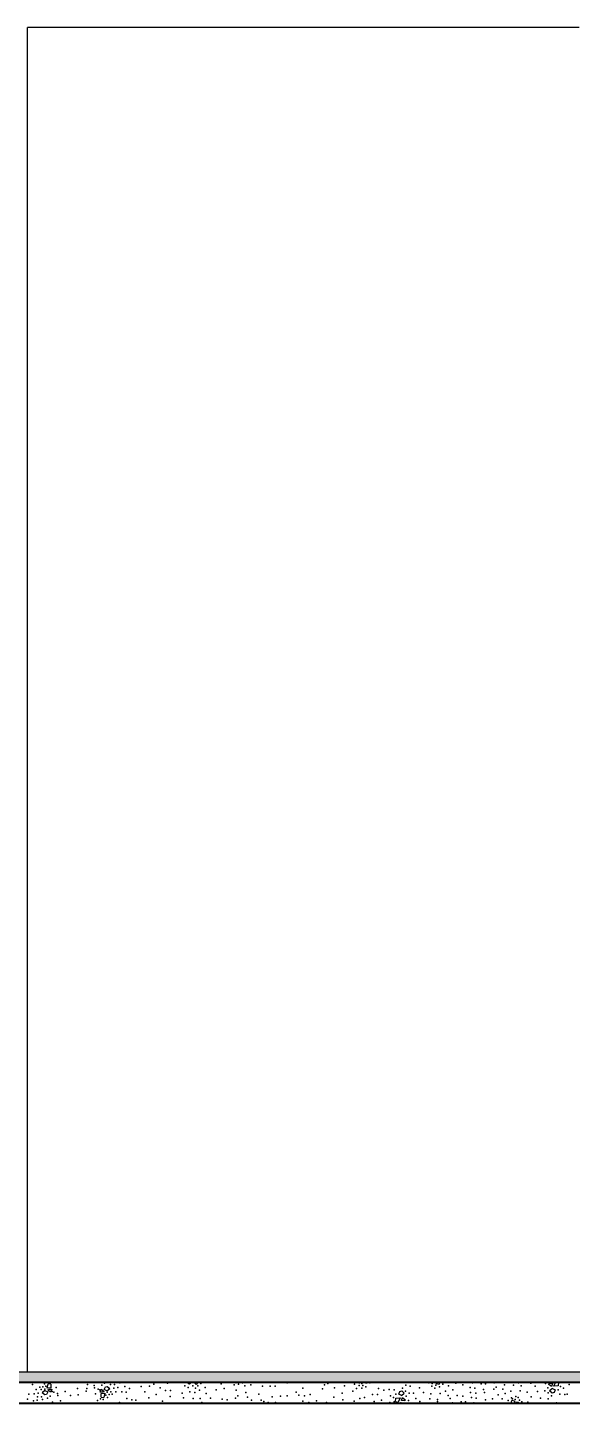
# Model space of a CAD drawing. Header units: metres. Extents: x -77 to 97, y 0 to 6.
# Drawn here: x -29.51 to -26.91, y -0.37 to 6.2 of the extents above; entities that cross this region are included whole.
import ezdxf

# ---------------------------------------------------------------- set-up
doc = ezdxf.new("R2010")
doc.units = ezdxf.units.M
doc.header["$MEASUREMENT"] = 0
doc.layers.add('COTAS CORTE', color=7, linetype='Continuous')
doc.layers.add('LAJES.EST', color=7, linetype='Continuous')
for name, color, linetype, lineweight, true_color in [('COTAS CORTE_Caneta_No__25', 7, 'Continuous', 13, 0x982312), ('LAJES.EST_Caneta_No__95', 7, 'Continuous', 0, 0xaeaeae), ('PILARES.EST_Caneta_No__16', 7, 'Continuous', 0, 0xc9c9c9)]:
    doc.layers.add(name, color=color, linetype=linetype, lineweight=lineweight, true_color=true_color)
for name, color, linetype, lineweight in [('LAJES.EST_Caneta_No__241', 7, 'Continuous', 13), ('LAJES.EST_Caneta_No__3', 7, 'Continuous', 25), ('PILARES.EST_Caneta_No__241', 7, 'Continuous', 13)]:
    doc.layers.add(name, color=color, linetype=linetype, lineweight=lineweight)
doc.styles.add('ESTILO_GERADO_1', font='arial.ttf')
doc.dimstyles.new('ESTILO_GERADO__10', dxfattribs={"dimtxt": 0.1, "dimasz": 0.0475, "dimexe": 0.18, "dimexo": 0.624631, "dimgap": 0, "dimtad": 1, "dimzin": 0, "dimdsep": 46, "dimtxsty": 'ESTILO_GERADO_1', "dimblk": 'ARROWHEAD_11', "dimblk1": 'ARROWHEAD_11', "dimblk2": 'ARROWHEAD_11', "dimcen": 0.09, "dimclrd": 256, "dimclre": 256, "dimclrt": 256, "dimadec": 0, "dimazin": 0, "dimtfac": 1, "dimtdec": 4, "dimtmove": 0, "dimatfit": 3, "dimfxl": 0, "dimtolj": 1, "dimtzin": 0, "dimarcsym": 0})
doc.dimstyles.new('ESTILO_GERADO__9', dxfattribs={"dimtxt": 0.1, "dimasz": 0.0475, "dimexe": 0.18, "dimexo": 0.712446, "dimgap": 0, "dimtad": 1, "dimzin": 0, "dimdsep": 46, "dimtxsty": 'ESTILO_GERADO_1', "dimblk": 'ARROWHEAD_11', "dimblk1": 'ARROWHEAD_11', "dimblk2": 'ARROWHEAD_11', "dimcen": 0.09, "dimclrd": 256, "dimclre": 256, "dimclrt": 256, "dimadec": 0, "dimazin": 0, "dimtfac": 1, "dimtdec": 4, "dimtmove": 0, "dimatfit": 3, "dimfxl": 0, "dimtolj": 1, "dimtzin": 0, "dimarcsym": 0})

# ---------------------------------------------------------------- blocks, each defined once
blk = doc.blocks.new('*X50', base_point=(43.1813, -0.208))
at = {"layer": 'LAJES.EST_Caneta_No__241', "color": 7, "linetype": 'Continuous', "lineweight": 13}
for p, q in [((-29.4226, -0.311), (-29.4362, -0.3221)), ((-29.4236, -0.3321), (-29.4362, -0.3221)), ((-29.4226, -0.311), (-29.4092, -0.3173)), ((-29.4092, -0.3173), (-29.4154, -0.3301)), ((-29.4125, -0.2991), (-29.4074, -0.2785)), ((-29.3951, -0.298), (-29.4125, -0.2991)), ((-29.3944, -0.2814), (-29.4074, -0.2785)), ((-29.4074, -0.3097), (-29.406, -0.3045)), ((-29.3958, -0.3192), (-29.4074, -0.3097)), ((-29.406, -0.3045), (-29.3901, -0.3052)), ((-29.3901, -0.3052), (-29.3958, -0.3192)), ((-29.3944, -0.2814), (-29.3951, -0.298)), ((-29.159, -0.3183), (-29.1534, -0.3043)), ((-29.1431, -0.3191), (-29.159, -0.3183)), ((-29.1547, -0.3421), (-29.154, -0.3255)), ((-29.154, -0.3255), (-29.1366, -0.3244)), ((-29.1534, -0.3043), (-29.1418, -0.3138)), ((-29.1418, -0.3138), (-29.1431, -0.3191)), ((-29.1366, -0.3244), (-29.1417, -0.345)), ((-29.1399, -0.3062), (-29.1337, -0.2934)), ((-29.1265, -0.3126), (-29.1399, -0.3062)), ((-29.1337, -0.2934), (-29.1256, -0.2914)), ((-29.1265, -0.3126), (-29.1129, -0.3014)), ((-29.1256, -0.2914), (-29.1129, -0.3014)), ((-28.738, -0.2792), (-28.7368, -0.273)), ((-28.7329, -0.2812), (-28.738, -0.2792)), ((-28.7241, -0.273), (-28.7329, -0.2812)), ((-28.7012, -0.2819), (-28.7099, -0.273)), ((-28.6919, -0.273), (-28.7012, -0.2819)), ((-28.509, -0.2756), (-28.5123, -0.273)), ((-28.5008, -0.2736), (-28.509, -0.2756)), ((-28.5005, -0.273), (-28.5008, -0.2736)), ((-27.9251, -0.273), (-27.9214, -0.2763)), ((-27.9189, -0.273), (-27.9214, -0.2763)), ((-27.8869, -0.2769), (-27.8959, -0.273)), ((-27.885, -0.275), (-27.8869, -0.2769)), ((-27.8858, -0.273), (-27.885, -0.275)), ((-27.7337, -0.328), (-27.7276, -0.3152)), ((-27.7204, -0.3343), (-27.7337, -0.328)), ((-27.7276, -0.3152), (-27.7194, -0.3132)), ((-27.7204, -0.3343), (-27.7067, -0.3232)), ((-27.7194, -0.3132), (-27.7067, -0.3232)), ((-27.5541, -0.2775), (-27.5539, -0.273)), ((-27.5541, -0.2775), (-27.5411, -0.2803)), ((-27.5393, -0.273), (-27.5411, -0.2803)), ((-27.0164, -0.2816), (-27.015, -0.2764)), ((-27.0048, -0.2912), (-27.0164, -0.2816)), ((-27.015, -0.2764), (-26.9991, -0.2771)), ((-26.9992, -0.302), (-27.0129, -0.3132)), ((-27.0002, -0.3232), (-27.0129, -0.3132)), ((-26.9991, -0.2771), (-27.0048, -0.2912)), ((-26.992, -0.3212), (-27.0002, -0.3232)), ((-26.9992, -0.302), (-26.9859, -0.3084)), ((-26.9926, -0.291), (-26.9854, -0.273)), ((-26.9717, -0.2891), (-26.9926, -0.291)), ((-26.9859, -0.3084), (-26.992, -0.3212)), ((-26.9711, -0.273), (-26.9717, -0.2891)), ((-29.4154, -0.3301), (-29.4236, -0.3321)), ((-29.1547, -0.3421), (-29.1417, -0.345)), ((-27.7485, -0.3639), (-27.7479, -0.3473)), ((-27.7485, -0.3639), (-27.7355, -0.3668)), ((-27.7479, -0.3473), (-27.727, -0.3454)), ((-27.727, -0.3454), (-27.7355, -0.3668)), ((-27.7204, -0.3593), (-27.7148, -0.3452)), ((-27.7045, -0.36), (-27.7204, -0.3593)), ((-27.7148, -0.3452), (-27.7032, -0.3548)), ((-27.7032, -0.3548), (-27.7045, -0.36)), ((-27.4363, -0.3722), (-27.4366, -0.373)), ((-27.4363, -0.3722), (-27.4321, -0.373)), ((-27.1966, -0.373), (-27.1932, -0.3592)), ((-27.1802, -0.3621), (-27.1932, -0.3592)), ((-27.1802, -0.3621), (-27.1806, -0.373)), ((-27.1765, -0.3714), (-27.1751, -0.3661)), ((-27.1745, -0.373), (-27.1765, -0.3714)), ((-27.1751, -0.3661), (-27.1626, -0.3667)), ((-27.1605, -0.3699), (-27.1626, -0.3667)), ((-27.1605, -0.3699), (-27.1617, -0.373))]:
    blk.add_line(p, q, dxfattribs=at)
for p in [(-29.4828, -0.2825), (-29.4742, -0.3271), (-29.4646, -0.3056), (-29.4555, -0.3231), (-29.4478, -0.2946), (-29.4413, -0.3063), (-29.4334, -0.294), (-29.4253, -0.2785), (-29.4237, -0.305), (-29.4178, -0.2907), (-29.3923, -0.2731), (-29.3882, -0.3153), (-29.3801, -0.3192), (-29.3685, -0.2973), (-29.3626, -0.3246), (-29.3267, -0.3161), (-29.2665, -0.3016), (-29.2262, -0.3145), (-29.2222, -0.3007), (-29.2191, -0.283), (-29.1884, -0.2879), (-29.1865, -0.2989), (-29.1806, -0.3262), (-29.169, -0.3043), (-29.1609, -0.3082), (-29.1512, -0.2857), (-29.1383, -0.2752), (-29.1254, -0.3186), (-29.1097, -0.2826), (-29.1078, -0.3173), (-29.0936, -0.3004), (-29.0904, -0.2821), (-29.0845, -0.3179), (-29.075, -0.2965), (-29.0654, -0.275), (-29.056, -0.3173), (-29.0412, -0.2921), (-29.0347, -0.3195), (-29.0189, -0.302), (-28.9625, -0.2914), (-28.9454, -0.3174), (-28.9237, -0.2899), (-28.9035, -0.2807), (-28.8727, -0.2975), (-28.8473, -0.3109), (-28.8368, -0.2755), (-28.8231, -0.3107), (-28.767, -0.3242), (-28.7546, -0.2884), (-28.7393, -0.2969), (-28.7308, -0.3166), (-28.7169, -0.2881), (-28.7064, -0.3204), (-28.7036, -0.2995), (-28.6929, -0.2894), (-28.6843, -0.31), (-28.6789, -0.278), (-28.6578, -0.2971), (-28.6525, -0.326), (-28.6174, -0.2731), (-28.605, -0.3086), (-28.5812, -0.2784), (-28.5662, -0.3008), (-28.5187, -0.2838), (-28.509, -0.3101), (-28.4982, -0.281), (-28.48, -0.2747), (-28.4682, -0.288), (-28.4638, -0.3202), (-28.4389, -0.2847), (-28.3834, -0.2911), (-28.3479, -0.2904), (-28.324, -0.2903), (-28.2666, -0.2741), (-28.2232, -0.3183), (-28.1913, -0.3006), (-28.0982, -0.3028), (-28.0885, -0.2833), (-28.0722, -0.2771), (-28.0405, -0.299), (-28.0034, -0.3233), (-27.9925, -0.2886), (-27.9523, -0.3142), (-27.9451, -0.2808), (-27.9358, -0.3013), (-27.9226, -0.2874), (-27.9099, -0.3003), (-27.9093, -0.2773), (-27.9056, -0.287), (-27.8906, -0.2928), (-27.8708, -0.2748), (-27.8294, -0.3021), (-27.8049, -0.3102), (-27.7788, -0.3061), (-27.7546, -0.3076), (-27.7155, -0.3001), (-27.7004, -0.314), (-27.6998, -0.2862), (-27.6836, -0.3242), (-27.6781, -0.2911), (-27.6637, -0.3231), (-27.6339, -0.2982), (-27.6176, -0.2731), (-27.6146, -0.3203), (-27.5894, -0.2749), (-27.5801, -0.3269), (-27.5748, -0.2897), (-27.5735, -0.2783), (-27.5604, -0.3004), (-27.5562, -0.2857), (-27.5387, -0.2939), (-27.5356, -0.3252), (-27.5232, -0.2804), (-27.5094, -0.3148), (-27.4954, -0.2891), (-27.4751, -0.3083), (-27.4615, -0.2762), (-27.4272, -0.2835), (-27.392, -0.2963), (-27.3902, -0.3203), (-27.3814, -0.2738), (-27.3694, -0.2996), (-27.3654, -0.3238), (-27.3401, -0.2795), (-27.3283, -0.3055), (-27.3241, -0.3202), (-27.3195, -0.2787), (-27.2795, -0.3047), (-27.2784, -0.2736), (-27.268, -0.2951), (-27.2371, -0.3054), (-27.2278, -0.2846), (-27.2249, -0.3247), (-27.1987, -0.3143), (-27.1854, -0.2861), (-27.1617, -0.2737), (-27.1543, -0.3126), (-27.1488, -0.2891), (-27.1197, -0.3193), (-27.1022, -0.276), (-27.0828, -0.2905), (-27.0706, -0.3165), (-27.036, -0.3122), (-27.0328, -0.2774), (-27.021, -0.2985), (-27.0192, -0.3224), (-26.9728, -0.3077), (-26.9607, -0.2921), (-26.9467, -0.3005), (-26.9192, -0.2824), (-29.5056, -0.3524), (-29.5003, -0.329), (-29.4774, -0.3601), (-29.4715, -0.3726), (-29.459, -0.3565), (-29.4587, -0.3415), (-29.4394, -0.3409), (-29.435, -0.3535), (-29.4109, -0.3483), (-29.3979, -0.3379), (-29.3869, -0.366), (-29.3607, -0.3356), (-29.3476, -0.3608), (-29.3005, -0.3354), (-29.2638, -0.331), (-29.2413, -0.3725), (-29.1712, -0.3591), (-29.1568, -0.3504), (-29.1448, -0.3535), (-29.1313, -0.3328), (-29.1238, -0.345), (-29.1158, -0.3295), (-29.1013, -0.3289), (-29.0672, -0.368), (-29.0315, -0.3494), (-29.0074, -0.3559), (-28.9894, -0.3565), (-28.9268, -0.3454), (-28.892, -0.3709), (-28.8915, -0.3304), (-28.8606, -0.3615), (-28.8247, -0.3398), (-28.7605, -0.3457), (-28.7157, -0.3492), (-28.6808, -0.3491), (-28.6736, -0.3678), (-28.6316, -0.3475), (-28.5772, -0.3521), (-28.5528, -0.3559), (-28.5132, -0.3474), (-28.5018, -0.3361), (-28.4558, -0.3425), (-28.436, -0.3579), (-28.401, -0.3293), (-28.3896, -0.3564), (-28.3773, -0.3628), (-28.357, -0.3689), (-28.3384, -0.3418), (-28.3217, -0.3684), (-28.298, -0.3381), (-28.266, -0.3359), (-28.2351, -0.3716), (-28.2102, -0.3333), (-28.1912, -0.3622), (-28.1833, -0.3361), (-28.162, -0.3684), (-28.1557, -0.3308), (-28.1264, -0.3608), (-28.0791, -0.368), (-28.0439, -0.3422), (-28.0001, -0.3551), (-27.9455, -0.3624), (-27.9189, -0.3491), (-27.8966, -0.3444), (-27.8585, -0.3301), (-27.8512, -0.3642), (-27.8349, -0.3302), (-27.8152, -0.3572), (-27.7758, -0.3679), (-27.7729, -0.3359), (-27.7589, -0.3443), (-27.7554, -0.3646), (-27.7468, -0.3287), (-27.7234, -0.37), (-27.6986, -0.3379), (-27.6868, -0.359), (-27.6516, -0.349), (-27.6322, -0.3635), (-27.5855, -0.3504), (-27.5491, -0.364), (-27.5489, -0.3535), (-27.4972, -0.3341), (-27.4875, -0.3489), (-27.4772, -0.3704), (-27.4548, -0.3348), (-27.4361, -0.3653), (-27.4272, -0.3385), (-27.4154, -0.3646), (-27.3862, -0.3444), (-27.3742, -0.3703), (-27.3636, -0.3477), (-27.3184, -0.3549), (-27.2858, -0.3515), (-27.2592, -0.3312), (-27.2424, -0.3723), (-27.2389, -0.3505), (-27.2111, -0.3592), (-27.2036, -0.3714), (-27.1957, -0.3456), (-27.1902, -0.3507), (-27.1781, -0.3538), (-27.1739, -0.3391), (-27.1637, -0.345), (-27.1564, -0.3565), (-27.145, -0.3646), (-27.1167, -0.3664), (-27.1004, -0.3413), (-27.0562, -0.3484), (-27.0198, -0.3502), (-27.0041, -0.3363), (-26.9802, -0.3699), (-26.965, -0.3288), (-26.9408, -0.3303), (-26.9294, -0.3293)]:
    blk.add_point(p, dxfattribs=at)
blk = doc.blocks.new('*D60', base_point=(43.1813, -0.208))
at = {"layer": 'COTAS CORTE_Caneta_No__25', "linetype": 'Continuous', "lineweight": 13, "true_color": 0x982312}
for points in [[(-30.7618, 2.1572), (-30.7609, 2.1524), (-30.7582, 2.1483), (-30.7541, 2.1456), (-30.7493, 2.1447), (-30.7445, 2.1456), (-30.7405, 2.1483), (-30.7378, 2.1524), (-30.7368, 2.1572), (-30.7378, 2.1619), (-30.7405, 2.166), (-30.7445, 2.1687), (-30.7493, 2.1697), (-30.7541, 2.1687), (-30.7582, 2.166), (-30.7609, 2.1619)], [(-30.7618, -0.223), (-30.7609, -0.2278), (-30.7582, -0.2318), (-30.7541, -0.2345), (-30.7493, -0.2355), (-30.7445, -0.2345), (-30.7405, -0.2318), (-30.7378, -0.2278), (-30.7368, -0.223), (-30.7378, -0.2182), (-30.7405, -0.2142), (-30.7445, -0.2114), (-30.7493, -0.2105), (-30.7541, -0.2114), (-30.7582, -0.2142), (-30.7609, -0.2182)]]:
    blk.add_hatch(color=24, dxfattribs=at).paths.add_polyline_path(points)
at = {"layer": 'COTAS CORTE_Caneta_No__25', "color": 24, "linetype": 'Continuous', "lineweight": 13, "true_color": 0x982312}
for p, q in [((-30.7493, 2.1697), (-30.7493, 2.1822)), ((-30.7618, 2.1572), (-31.3739, 2.1572)), ((-30.7493, -0.2105), (-30.7493, 2.1447)), ((-30.7024, 2.1572), (-30.7368, 2.1572)), ((-30.7618, -0.223), (-30.7962, -0.223)), ((-30.7493, -0.248), (-30.7493, -0.2355)), ((-30.1247, -0.223), (-30.7368, -0.223))]:
    blk.add_line(p, q, dxfattribs=at)
for centre in [(-30.7493, 2.1572), (-30.7493, -0.223)]:
    blk.add_circle(centre, 0.0125, dxfattribs=at)
at = {"layer": 'COTAS CORTE_Caneta_No__25', "color": 24, "lineweight": 13, "true_color": 0x982312, "insert": (-30.7693, 0.8336), "char_height": 0.1, "attachment_point": 7, "rotation": 90, "style": 'ESTILO_GERADO_1'}
blk.add_mtext('\\A1;{\\pql;\\fArial|b0|i0|c0|p0;\\W1.000000;2,38}', dxfattribs=at)
blk = doc.blocks.new('ARROWHEAD_11')
at = {"color": 0, "linetype": 'Continuous', "lineweight": 0}
blk.add_line((0, 0), (-1, 0), dxfattribs=at)
at = {"color": 0, "linetype": 'Continuous', "lineweight": 0, "const_width": 0.25, "flags": 128}
blk.add_lwpolyline([(-0.125, 0, 1), (0.125, 0, 1)], format="xyb", close=True, dxfattribs=at)
blk = doc.blocks.new('*D61', base_point=(43.1813, -0.208))
at = {"layer": 'COTAS CORTE_Caneta_No__25', "linetype": 'Continuous', "lineweight": 13, "true_color": 0x982312}
for points in [[(-19.8174, 2.952), (-19.8165, 2.9472), (-19.8137, 2.9432), (-19.8097, 2.9405), (-19.8049, 2.9395), (-19.8001, 2.9405), (-19.7961, 2.9432), (-19.7934, 2.9472), (-19.7924, 2.952), (-19.7934, 2.9568), (-19.7961, 2.9608), (-19.8001, 2.9636), (-19.8049, 2.9645), (-19.8097, 2.9636), (-19.8137, 2.9608), (-19.8165, 2.9568)], [(-19.8174, 2.942), (-19.8165, 2.9372), (-19.8137, 2.9332), (-19.8097, 2.9305), (-19.8049, 2.9295), (-19.8001, 2.9305), (-19.7961, 2.9332), (-19.7934, 2.9372), (-19.7924, 2.942), (-19.7934, 2.9468), (-19.7961, 2.9508), (-19.8001, 2.9536), (-19.8049, 2.9545), (-19.8097, 2.9536), (-19.8137, 2.9508), (-19.8165, 2.9468)], [(-19.8174, -0.208), (-19.8165, -0.2128), (-19.8137, -0.2168), (-19.8097, -0.2195), (-19.8049, -0.2205), (-19.8001, -0.2195), (-19.7961, -0.2168), (-19.7934, -0.2128), (-19.7924, -0.208), (-19.7934, -0.2032), (-19.7961, -0.1992), (-19.8001, -0.1964), (-19.8049, -0.1955), (-19.8097, -0.1964), (-19.8137, -0.1992), (-19.8165, -0.2032)]]:
    blk.add_hatch(color=24, dxfattribs=at).paths.add_polyline_path(points)
at = {"layer": 'COTAS CORTE_Caneta_No__25', "color": 24, "linetype": 'Continuous', "lineweight": 13, "true_color": 0x982312}
for p, q in [((-19.8174, 2.942), (-19.8518, 2.942)), ((-19.8049, -0.1955), (-19.8049, 2.9295)), ((-19.0925, 2.942), (-19.7924, 2.942)), ((-19.8174, -0.208), (-19.8518, -0.208)), ((-19.8049, -0.233), (-19.8049, -0.2205)), ((-19.0925, -0.208), (-19.7924, -0.208))]:
    blk.add_line(p, q, dxfattribs=at)
for centre in [(-19.8049, 2.942), (-19.8049, -0.208)]:
    blk.add_circle(centre, 0.0125, dxfattribs=at)
at = {"layer": 'COTAS CORTE_Caneta_No__25', "color": 24, "lineweight": 13, "true_color": 0x982312, "char_height": 0.1, "attachment_point": 7, "rotation": 90, "style": 'ESTILO_GERADO_1'}
for s, insert in [('\\A1;{\\pql;\\fArial|b0|i0|c0|p0;\\W1.000000;0,01}', (-19.8249, 2.6626)), ('\\A1;{\\pql;\\fArial|b0|i0|c0|p0;\\W1.000000;3,15}', (-19.8249, 1.1001))]:
    blk.add_mtext(s, dxfattribs=dict(at, insert=insert))

msp = doc.modelspace()

# ---------------------------------------------------------------- hatches: boundary and pattern name
at = {"layer": 'LAJES.EST_Caneta_No__95', "linetype": 'Continuous', "lineweight": 0, "true_color": 0xaeaeae}
msp.add_hatch(color=253, dxfattribs=at).paths.add_polyline_path([(-33.3327, -0.273), (-23.3328, -0.273), (-23.3328, -0.223), (-33.1327, -0.223), (-33.1327, -0.258), (-33.3327, -0.258)])

# ---------------------------------------------------------------- linework, layer by layer
at = {"layer": 'LAJES.EST_Caneta_No__241', "color": 7, "linetype": 'Continuous', "lineweight": 13}
msp.add_line((-23.3328, -0.223), (-33.1327, -0.223), dxfattribs=at)
at = {"layer": 'LAJES.EST_Caneta_No__3', "color": 7, "linetype": 'Continuous', "lineweight": 25}
for p, q in [((-23.3328, -0.273), (-33.3327, -0.273)), ((-23.3328, -0.373), (-33.3327, -0.373))]:
    msp.add_line(p, q, dxfattribs=at)
at = {"layer": 'PILARES.EST_Caneta_No__16', "color": 9, "linetype": 'Continuous', "lineweight": 0, "true_color": 0xc9c9c9}
for p, q in [((-29.5058, 5.742), (-29.5058, 6.1982)), ((-29.502, 6.1982), (-29.5058, 6.1982)), ((-29.4905, 6.1982), (-29.502, 6.1982)), ((-29.4715, 6.1982), (-29.4905, 6.1982)), ((-29.445, 6.1982), (-29.4715, 6.1982)), ((-29.4112, 6.1982), (-29.445, 6.1982)), ((-29.3702, 6.1982), (-29.4112, 6.1982)), ((-29.3223, 6.1982), (-29.3702, 6.1982)), ((-29.3157, 6.1982), (-29.3223, 6.1982)), ((-29.5058, 4.542), (-29.5058, 5.742)), ((-29.5058, 3.342), (-29.5058, 4.542)), ((-29.5058, 2.142), (-29.5058, 3.342)), ((-29.5058, 0.942), (-29.5058, 2.142)), ((-29.5058, -0.223), (-29.5058, 0.942))]:
    msp.add_line(p, q, dxfattribs=at)
at = {"layer": 'PILARES.EST_Caneta_No__241', "color": 7, "linetype": 'Continuous', "lineweight": 13}
for p, q in [((-29.2677, 6.1982), (-29.3157, 6.1982)), ((-29.2066, 6.1982), (-29.2677, 6.1982)), ((-29.1394, 6.1982), (-29.2066, 6.1982)), ((-29.0665, 6.1982), (-29.1394, 6.1982)), ((-28.9881, 6.1982), (-29.0665, 6.1982)), ((-28.9047, 6.1982), (-28.9881, 6.1982)), ((-28.8168, 6.1982), (-28.9047, 6.1982)), ((-28.7247, 6.1982), (-28.8168, 6.1982)), ((-28.6289, 6.1982), (-28.7247, 6.1982)), ((-28.53, 6.1982), (-28.6289, 6.1982)), ((-28.4284, 6.1982), (-28.53, 6.1982)), ((-28.3246, 6.1982), (-28.4284, 6.1982)), ((-28.2193, 6.1982), (-28.3246, 6.1982)), ((-28.1128, 6.1982), (-28.2193, 6.1982)), ((-28.0058, 6.1982), (-28.1128, 6.1982)), ((-27.8988, 6.1982), (-28.0058, 6.1982)), ((-27.7923, 6.1982), (-27.8988, 6.1982)), ((-27.687, 6.1982), (-27.7923, 6.1982)), ((-27.5832, 6.1982), (-27.687, 6.1982)), ((-27.4816, 6.1982), (-27.5832, 6.1982)), ((-27.3827, 6.1982), (-27.4816, 6.1982)), ((-27.2869, 6.1982), (-27.3827, 6.1982)), ((-27.1948, 6.1982), (-27.2869, 6.1982)), ((-27.1069, 6.1982), (-27.1948, 6.1982)), ((-27.0235, 6.1982), (-27.1069, 6.1982)), ((-26.9451, 6.1982), (-27.0235, 6.1982)), ((-26.8722, 6.1982), (-26.9451, 6.1982))]:
    msp.add_line(p, q, dxfattribs=at)

# ---------------------------------------------------------------- block references
at = {"layer": 'LAJES.EST', "lineweight": 0}
msp.add_blockref('*X50', (43.1813, -0.208), dxfattribs=at)

# ---------------------------------------------------------------- dimensions: what is measured, and where the dimension line sits
at = {"layer": 'COTAS CORTE', "color": 24, "linetype": 'Continuous', "lineweight": 13, "true_color": 0x982312}
for base, p1, p2, dimstyle, picture, middle in [((-19.8049, 2.942), (-33.6746, -0.208), (-17.1826, 2.942), 'ESTILO_GERADO__9', '*D61', (-19.8749, 1.2295)), ((-30.7493, 2.1572), (-23.3328, -0.223), (-30.9327, 2.1572), 'ESTILO_GERADO__10', '*D60', (-30.8193, 0.9631))]:
    dim = msp.add_linear_dim(base=base, p1=p1, p2=p2, angle=90, dimstyle=dimstyle, dxfattribs=at)
    dim.commit()
    dim.dimension.update_dxf_attribs({"geometry": picture, "text_midpoint": middle, "dimtype": 160, "text_rotation": 90})

doc.saveas('drawing.dxf')
